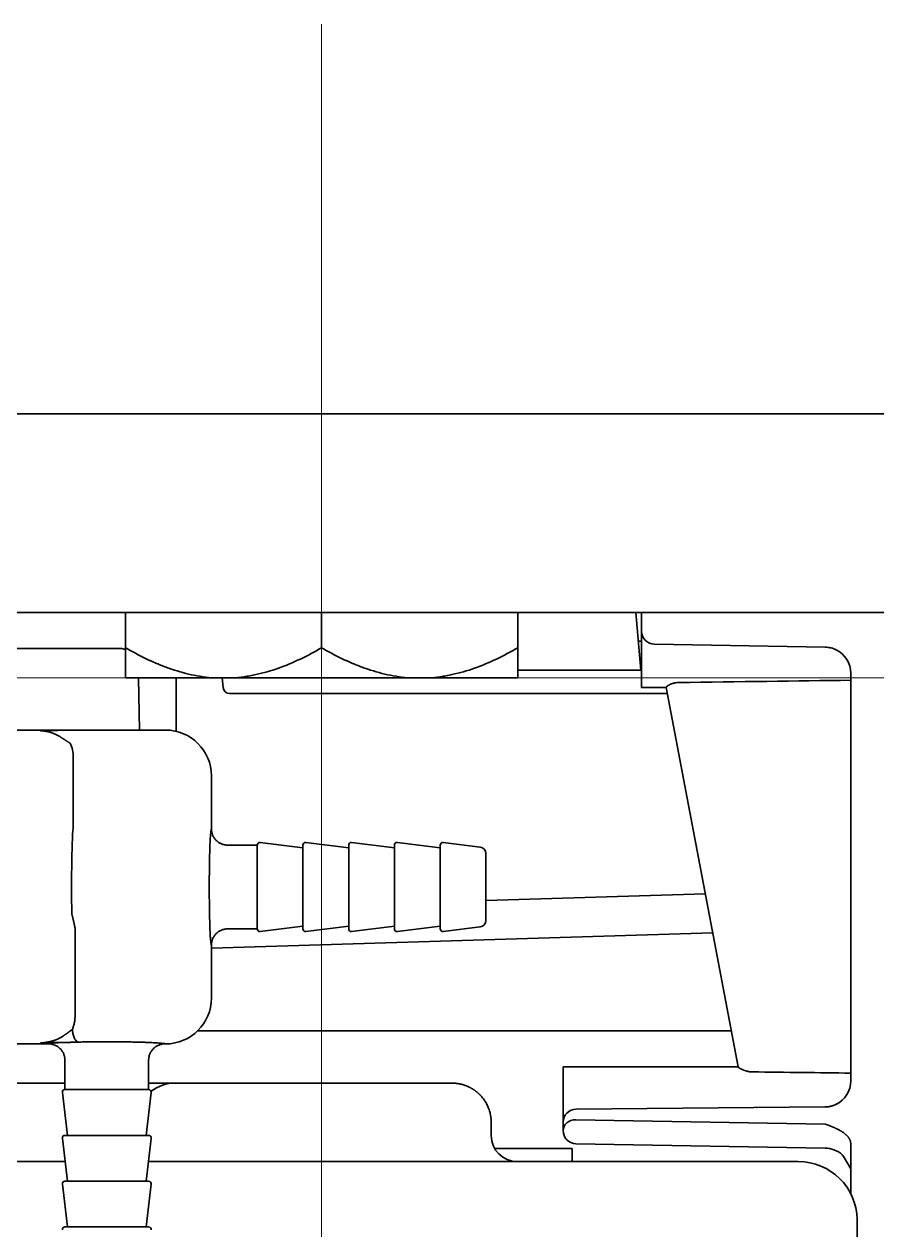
# Model space of a CAD drawing. Extents: x 5987 to 10491, y -672 to 3708.
# Drawn here: x 6723.4 to 6788.7, y 1323.6 to 1415.8 of the extents above; entities that cross this region are included whole.
import ezdxf

# ---------------------------------------------------------------- set-up
doc = ezdxf.new("R2010")
doc.units = 0
doc.header["$LTSCALE"] = 5
doc.layers.get('0').update_dxf_attribs({"linetype": 'CONTINUOUS', "lineweight": 0})
doc.layers.add('1', color=7, linetype='CONTINUOUS', true_color=0xffffff)

msp = doc.modelspace()

# ---------------------------------------------------------------- linework, layer by layer
at = {"color": 3}
for p, q in [((6746.203, 1415.819), (6746.203, 1315.819)), ((6696.203, 1365.819), (6796.203, 1365.819))]:
    msp.add_line(p, q, dxfattribs=at)
at = {"layer": '1', "color": 7, "linetype": 'Continuous', "lineweight": 35}
for p, q in [((6520.073, 1386.026), (6824.073, 1386.026)), ((6856.573, 1370.826), (6000.573, 1370.826)), ((6731.203, 1368.119), (6731.203, 1370.826)), ((6746.203, 1368.119), (6746.203, 1370.826)), ((6746.7, 1370.826), (6746.699, 1370.802)), ((6761.203, 1368.119), (6761.203, 1370.826)), ((6770.617, 1366.411), (6770.23, 1370.826)), ((6770.673, 1370.583), (6770.673, 1370.826)), ((6770.673, 1369.397), (6770.673, 1370.583)), ((6770.423, 1368.626), (6770.673, 1368.626)), ((6770.673, 1365.076), (6770.673, 1369.363)), ((6730.696, 1368.076), (6677.743, 1368.076)), ((6771.655, 1368.397), (6784.713, 1368.17)), ((6732.209, 1365.819), (6732.279, 1361.826)), ((6735.073, 1365.819), (6735.073, 1361.734)), ((6738.023, 1365.819), (6739.382, 1365.819)), ((6738.6, 1365.819), (6738.664, 1365.083)), ((6753.023, 1365.819), (6754.382, 1365.819)), ((6770.617, 1366.411), (6761.203, 1366.411)), ((6786.673, 1335.001), (6786.673, 1366.17)), ((6770.673, 1365.076), (6772.572, 1365.076)), ((6778.061, 1336.06), (6772.569, 1365.092)), ((6746.573, 1364.626), (6739.162, 1364.626)), ((6772.656, 1364.626), (6746.573, 1364.626)), ((6693.772, 1361.826), (6734.275, 1361.826)), ((6727.212, 1359.767), (6727.212, 1355.04)), ((6737.773, 1354.276), (6737.773, 1358.328)), ((6727.212, 1355.04), (6727.212, 1354.566)), ((6741.273, 1353.026), (6739.024, 1353.026)), ((6741.273, 1353.026), (6741.273, 1346.626)), ((6744.773, 1352.826), (6741.497, 1353.225)), ((6744.773, 1346.626), (6744.773, 1353.026)), ((6748.273, 1352.826), (6744.997, 1353.225)), ((6748.273, 1346.626), (6748.273, 1353.026)), ((6751.773, 1352.826), (6748.497, 1353.225)), ((6751.773, 1346.626), (6751.773, 1353.026)), ((6755.273, 1352.826), (6751.997, 1353.225)), ((6755.273, 1346.626), (6755.273, 1353.026)), ((6758.333, 1352.88), (6755.497, 1353.225)), ((6758.773, 1349.826), (6758.773, 1352.383)), ((6758.773, 1347.269), (6758.773, 1349.826)), ((6758.773, 1348.795), (6775.554, 1349.31)), ((6727.348, 1346.673), (6727.348, 1339.992)), ((6739.024, 1346.626), (6741.273, 1346.626)), ((6741.497, 1346.428), (6744.773, 1346.826)), ((6744.997, 1346.428), (6748.273, 1346.826)), ((6748.497, 1346.428), (6751.773, 1346.826)), ((6751.997, 1346.428), (6755.273, 1346.826)), ((6755.497, 1346.428), (6758.333, 1346.773)), ((6737.773, 1345.15), (6776.119, 1346.326)), ((6737.773, 1341.324), (6737.773, 1345.376)), ((6777.537, 1338.826), (6736.72, 1338.826)), ((6693.772, 1337.826), (6725.323, 1337.826)), ((6734.258, 1337.843), (6734.188, 1337.844)), ((6734.223, 1337.826), (6734.275, 1337.826)), ((6726.573, 1336.575), (6726.573, 1334.326)), ((6732.973, 1334.326), (6732.973, 1336.575)), ((6764.673, 1336.076), (6764.673, 1331.835)), ((6778.058, 1336.076), (6764.673, 1336.076)), ((6710.428, 1334.826), (6726.573, 1334.826)), ((6732.973, 1334.826), (6735.014, 1334.826)), ((6735.014, 1334.826), (6749.857, 1334.826)), ((6749.857, 1334.826), (6756.181, 1334.826)), ((6726.374, 1334.102), (6726.773, 1330.826)), ((6732.973, 1334.326), (6726.573, 1334.326)), ((6732.773, 1330.826), (6733.171, 1334.102)), ((6765.664, 1332.835), (6784.684, 1333.001)), ((6765.664, 1332.835), (6784.684, 1333.001)), ((6784.689, 1333.001), (6765.664, 1332.835)), ((6759.173, 1331.826), (6759.173, 1330.826)), ((6764.673, 1331.193), (6764.673, 1331.835)), ((6784.708, 1331.699), (6765.655, 1332.031)), ((6726.573, 1330.826), (6732.973, 1330.826)), ((6726.374, 1330.602), (6726.773, 1327.326)), ((6732.773, 1327.326), (6733.171, 1330.602)), ((6765.358, 1329.826), (6759.441, 1329.826)), ((6765.358, 1328.863), (6765.358, 1329.826)), ((6784.708, 1329.86), (6765.655, 1330.193)), ((6784.708, 1329.86), (6765.655, 1330.193)), ((6786.673, 1326.369), (6786.673, 1330.191)), ((6786.083, 1329.256), (6786.673, 1328.28)), ((6706.672, 1328.826), (6726.59, 1328.826)), ((6732.955, 1328.826), (6733.48, 1328.826)), ((6740.545, 1328.826), (6744.499, 1328.826)), ((6751.292, 1328.826), (6771.461, 1328.826)), ((6771.461, 1328.826), (6776.773, 1328.826)), ((6776.773, 1328.826), (6780.023, 1328.826)), ((6780.023, 1328.826), (6780.724, 1328.826)), ((6780.724, 1328.826), (6780.726, 1328.826)), ((6780.726, 1328.826), (6782.47, 1328.826)), ((6782.47, 1328.826), (6782.663, 1328.826)), ((6726.374, 1327.102), (6726.773, 1323.826)), ((6726.573, 1327.326), (6732.973, 1327.326)), ((6732.773, 1323.826), (6733.171, 1327.102)), ((6787.163, 1324.405), (6787.173, 1323.826)), ((6726.573, 1323.826), (6732.973, 1323.826)), ((6787.173, 1323.826), (6786.611, 1291.613))]:
    msp.add_line(p, q, dxfattribs=at)
for centre, radius, start, end in [((6771.673, 1369.397), 1, 180, 269), ((6784.673, 1366.17), 2, 0, 63.93812), ((6739.162, 1365.126), 0.5, 185, 270), ((6741.473, 1353.026), 0.2, 83.06354, 180), ((6744.973, 1353.026), 0.2, 83.06354, 180), ((6748.473, 1353.026), 0.2, 83.06354, 180), ((6751.973, 1353.026), 0.2, 83.06354, 180), ((6755.473, 1353.026), 0.2, 83.06354, 180), ((6758.273, 1352.383), 0.5, 0, 83.06354), ((6741.473, 1346.626), 0.2, 180, 276.93646), ((6744.973, 1346.626), 0.2, 180, 276.93646), ((6748.473, 1346.626), 0.2, 180, 276.93646), ((6751.973, 1346.626), 0.2, 180, 276.93646), ((6755.473, 1346.626), 0.2, 180, 276.93646), ((6758.273, 1347.269), 0.5, 276.93646, 0), ((6735.014, 1331.726), 3.1, 90, 126.82381), ((6784.673, 1335.001), 2, 296.55917, 0), ((6726.573, 1334.126), 0.2, 90, 186.93646), ((6732.973, 1334.126), 0.2, 353.06354, 90), ((6765.673, 1331.835), 1, 90.5, 180), ((6765.673, 1331.835), 1, 90.5, 180), ((6765.673, 1331.835), 1, 90.5, 180), ((6726.573, 1330.626), 0.2, 90, 186.93646), ((6732.973, 1330.626), 0.2, 353.06354, 90), ((6761.173, 1330.826), 2, 180, 270), ((6765.673, 1331.193), 1, 180, 269), ((6782.663, 1324.326), 4.5, 1, 90), ((6726.573, 1327.126), 0.2, 90, 186.93646), ((6732.973, 1327.126), 0.2, 353.06354, 90), ((6726.573, 1323.626), 0.2, 90, 186.93646), ((6732.973, 1323.626), 0.2, 353.06354, 90)]:
    msp.add_arc(centre, radius, start, end, dxfattribs=at)
for centre, major_axis, ratio, start_param, end_param in [((6746.203, 1365.819), (15.021, 0), 0.000008, 3.193854, 4.136528), ((6746.203, 1365.819), (15.021, 0), 0.000008, 4.241052, 5.183726), ((6746.203, 1365.82), (15.021, 0), 0.000008, 5.305406, 6.283185), ((6699.263, 1367.326), (-131.19, 0.007), 0.017151, 2.172269, 2.300015), ((6734.271, 1358.324), (2.478, 2.478), 0.998783, 5.498396, 7.067974), ((6724.711, 1359.764), (1.77, 1.77), 0.998783, 5.498396, 5.931656), ((6727.273, 1349.826), (0, 5), 0.038413, 0.323811, 1.994895), ((6734.271, 1341.328), (2.478, -2.478), 0.998783, 5.498396, 7.067974), ((6729.773, 1337.825), (-4.45, 0), 0.034921, 5.507006, 6.273383), ((6705.601, 1333.826), (-131.19, 0.007), 0.017151, 4.046225, 4.117408), ((6779.442, 1333.955), (0.009, -1), 0.017176, 0, 0.186349)]:
    msp.add_ellipse(centre, major_axis=major_axis, ratio=ratio, start_param=start_param, end_param=end_param, dxfattribs=at)
at = {"layer": '1', "color": 7, "linetype": 'Continuous', "lineweight": 35, "extrusion": (0, 0, -1)}
msp.add_ellipse((6765.673, 1331.193), major_axis=(1, 0), ratio=0.838444, start_param=3.141593, end_param=4.694936, dxfattribs=at)
at = {"layer": '1', "color": 7, "linetype": 'Continuous', "lineweight": 35}
for points, degree, knots in [([(6770.673, 1369.363), (6770.673, 1369.368), (6770.673, 1369.379), (6770.673, 1369.392), (6770.673, 1369.397), (6770.673, 1369.397)], 3, [0, 0, 0, 0, 0.351106, 0.702212, 1, 1, 1, 1]), ([(6770.673, 1369.363), (6770.673, 1369.336), (6770.674, 1369.306), (6770.682, 1369.243), (6770.687, 1369.21), (6770.7, 1369.156), (6770.705, 1369.138), (6770.716, 1369.1), (6770.723, 1369.08), (6770.745, 1369.021), (6770.762, 1368.98), (6770.784, 1368.939)], 3, [0, 0, 0, 0, 0.25, 0.25, 0.5, 0.5, 0.625, 0.625, 0.75, 0.75, 1, 1, 1, 1]), ([(6731.203, 1368.119), (6731.203, 1367.81), (6731.203, 1367.234), (6731.203, 1366.765), (6731.203, 1366.362), (6731.203, 1366.194), (6731.203, 1366.036), (6731.203, 1366.007), (6731.203, 1365.967), (6731.203, 1365.954), (6731.203, 1365.931), (6731.203, 1365.875), (6731.203, 1365.838), (6731.203, 1365.819)], 3, [0, 0, 0, 0, 0.25, 0.5, 0.5, 0.75, 0.75, 0.8125, 0.8125, 0.84375, 0.84375, 0.875, 1, 1, 1, 1]), ([(6738.023, 1365.819), (6737.423, 1365.856), (6736.831, 1365.939), (6735.665, 1366.189), (6735.089, 1366.356), (6734.237, 1366.657), (6733.955, 1366.767), (6733.533, 1366.942), (6733.393, 1367.003), (6733.184, 1367.096), (6733.114, 1367.128), (6732.975, 1367.192), (6732.628, 1367.355), (6732.011, 1367.665), (6731.471, 1367.965), (6731.203, 1368.119)], 3, [0, 0, 0, 0, 0.25, 0.25, 0.5, 0.5, 0.625, 0.625, 0.6875, 0.6875, 0.71875, 0.71875, 0.75, 0.875, 1, 1, 1, 1]), ([(6746.203, 1368.119), (6745.668, 1367.81), (6744.584, 1367.234), (6743.47, 1366.765), (6742.337, 1366.362), (6741.76, 1366.194), (6741.025, 1366.036), (6740.877, 1366.006), (6740.654, 1365.967), (6740.58, 1365.954), (6740.43, 1365.931), (6740.058, 1365.875), (6739.683, 1365.837), (6739.382, 1365.819)], 3, [0, 0, 0, 0, 0.25, 0.5, 0.5, 0.75, 0.75, 0.8125, 0.8125, 0.84375, 0.84375, 0.875, 1, 1, 1, 1]), ([(6753.023, 1365.819), (6752.423, 1365.856), (6751.831, 1365.939), (6750.665, 1366.189), (6750.089, 1366.356), (6749.237, 1366.657), (6748.955, 1366.767), (6748.533, 1366.942), (6748.393, 1367.003), (6748.184, 1367.096), (6748.114, 1367.128), (6747.975, 1367.192), (6747.628, 1367.355), (6747.011, 1367.665), (6746.471, 1367.965), (6746.203, 1368.119)], 3, [0, 0, 0, 0, 0.25, 0.25, 0.5, 0.5, 0.625, 0.625, 0.6875, 0.6875, 0.71875, 0.71875, 0.75, 0.875, 1, 1, 1, 1]), ([(6761.203, 1368.119), (6760.668, 1367.81), (6759.584, 1367.234), (6758.47, 1366.765), (6757.337, 1366.362), (6756.76, 1366.194), (6756.025, 1366.036), (6755.877, 1366.007), (6755.654, 1365.967), (6755.58, 1365.954), (6755.43, 1365.931), (6755.058, 1365.875), (6754.683, 1365.837), (6754.382, 1365.819)], 3, [0, 0, 0, 0, 0.25, 0.5, 0.5, 0.75, 0.75, 0.8125, 0.8125, 0.84375, 0.84375, 0.875, 1, 1, 1, 1]), ([(6761.203, 1365.819), (6761.203, 1365.856), (6761.203, 1365.939), (6761.203, 1366.189), (6761.203, 1366.356), (6761.203, 1366.657), (6761.203, 1366.767), (6761.203, 1366.942), (6761.203, 1367.003), (6761.203, 1367.096), (6761.203, 1367.128), (6761.203, 1367.192), (6761.203, 1367.355), (6761.203, 1367.665), (6761.203, 1367.965), (6761.203, 1368.119)], 3, [0, 0, 0, 0, 0.25, 0.25, 0.5, 0.5, 0.625, 0.625, 0.6875, 0.6875, 0.71875, 0.71875, 0.75, 0.875, 1, 1, 1, 1]), ([(6784.713, 1368.17), (6784.792, 1368.168), (6784.87, 1368.162), (6784.983, 1368.147), (6785.02, 1368.14), (6785.075, 1368.13), (6785.093, 1368.126), (6785.13, 1368.118), (6785.148, 1368.113), (6785.237, 1368.091), (6785.304, 1368.069), (6785.432, 1368.022), (6785.493, 1367.995), (6785.552, 1367.967)], 3, [0, 0, 0, 0, 0.25, 0.25, 0.375, 0.375, 0.4375, 0.4375, 0.5, 0.5, 0.75, 0.75, 1, 1, 1, 1]), ([(6773.498, 1365.467), (6773.431, 1365.466), (6773.367, 1365.461), (6773.272, 1365.447), (6773.24, 1365.442), (6773.179, 1365.429), (6773.119, 1365.414), (6773.063, 1365.396), (6773.022, 1365.382), (6773.009, 1365.378), (6772.982, 1365.368), (6772.97, 1365.363), (6772.906, 1365.337), (6772.86, 1365.315), (6772.798, 1365.283), (6772.779, 1365.272), (6772.742, 1365.25), (6772.725, 1365.239), (6772.677, 1365.208), (6772.651, 1365.189), (6772.619, 1365.162), (6772.609, 1365.153), (6772.593, 1365.138), (6772.587, 1365.13), (6772.572, 1365.111), (6772.567, 1365.1), (6772.569, 1365.092)], 3, [0, 0, 0, 0, 0.125, 0.125, 0.1875, 0.1875, 0.25, 0.3125, 0.3125, 0.34375, 0.34375, 0.375, 0.375, 0.5, 0.5, 0.5625, 0.5625, 0.625, 0.625, 0.75, 0.75, 0.8125, 0.8125, 0.875, 0.875, 1, 1, 1, 1]), ([(6724.714, 1361.766), (6724.869, 1361.772), (6724.958, 1361.776), (6725.107, 1361.782), (6725.53, 1361.797), (6725.818, 1361.803), (6726.083, 1361.809), (6726.362, 1361.813), (6726.672, 1361.816), (6726.981, 1361.816)], 2, [0, 0, 0, 0.125, 0.125, 0.25, 0.5, 0.5, 0.75, 0.75, 1, 1, 1]), ([(6726.981, 1360.817), (6726.97, 1360.823), (6726.948, 1360.836), (6726.915, 1360.856), (6726.882, 1360.876), (6726.849, 1360.897), (6726.815, 1360.918), (6726.781, 1360.939), (6726.747, 1360.961), (6726.713, 1360.983), (6726.679, 1361.005), (6726.644, 1361.028), (6726.609, 1361.051), (6726.573, 1361.074), (6726.537, 1361.097), (6726.501, 1361.121), (6726.465, 1361.145), (6726.428, 1361.169), (6726.391, 1361.193), (6726.353, 1361.217), (6726.315, 1361.241), (6726.276, 1361.266), (6726.228, 1361.295), (6726.171, 1361.33), (6726.123, 1361.358), (6726.093, 1361.375), (6726.083, 1361.381), (6726.073, 1361.387), (6726.062, 1361.393), (6726.052, 1361.398), (6726.041, 1361.404), (6726.03, 1361.41), (6726.019, 1361.416), (6726.008, 1361.422), (6725.997, 1361.428), (6725.986, 1361.435), (6725.974, 1361.441), (6725.962, 1361.447), (6725.95, 1361.453), (6725.938, 1361.459), (6725.926, 1361.465), (6725.914, 1361.471), (6725.902, 1361.478), (6725.889, 1361.484), (6725.876, 1361.49), (6725.864, 1361.496), (6725.851, 1361.503), (6725.837, 1361.509), (6725.824, 1361.515), (6725.811, 1361.521), (6725.797, 1361.527), (6725.783, 1361.534), (6725.77, 1361.54), (6725.755, 1361.546), (6725.741, 1361.552), (6725.727, 1361.558), (6725.712, 1361.564), (6725.698, 1361.57), (6725.683, 1361.576), (6725.668, 1361.582), (6725.653, 1361.588), (6725.637, 1361.594), (6725.622, 1361.6), (6725.606, 1361.606), (6725.591, 1361.612), (6725.575, 1361.617), (6725.558, 1361.623), (6725.542, 1361.629), (6725.526, 1361.634), (6725.509, 1361.64), (6725.492, 1361.645), (6725.476, 1361.65), (6725.458, 1361.656), (6725.441, 1361.661), (6725.424, 1361.666), (6725.406, 1361.671), (6725.389, 1361.676), (6725.371, 1361.681), (6725.353, 1361.686), (6725.334, 1361.69), (6725.316, 1361.695), (6725.298, 1361.699), (6725.279, 1361.703), (6725.26, 1361.708), (6725.241, 1361.712), (6725.222, 1361.716), (6725.202, 1361.72), (6725.183, 1361.723), (6725.163, 1361.727), (6725.143, 1361.73), (6725.123, 1361.734), (6725.103, 1361.737), (6725.083, 1361.74), (6725.062, 1361.743), (6725.042, 1361.746), (6725.021, 1361.748), (6725, 1361.751), (6724.979, 1361.753), (6724.958, 1361.755), (6724.936, 1361.757), (6724.915, 1361.759), (6724.893, 1361.76), (6724.871, 1361.762), (6724.849, 1361.763), (6724.827, 1361.764), (6724.804, 1361.765), (6724.782, 1361.765), (6724.759, 1361.766), (6724.736, 1361.766), (6724.721, 1361.766), (6724.714, 1361.766)], 3, [0, 0, 0, 0, 0.014899, 0.029973, 0.045222, 0.060648, 0.076251, 0.092031, 0.10799, 0.124128, 0.140446, 0.156945, 0.173628, 0.190494, 0.207546, 0.224786, 0.242216, 0.259837, 0.277652, 0.295663, 0.313873, 0.332285, 0.350901, 0.381608, 0.413263, 0.417906, 0.422604, 0.427356, 0.432164, 0.437026, 0.441943, 0.446915, 0.451941, 0.457021, 0.462156, 0.467345, 0.472588, 0.477886, 0.483238, 0.488643, 0.494103, 0.499616, 0.505184, 0.510805, 0.51648, 0.522208, 0.527991, 0.533827, 0.539716, 0.545659, 0.551655, 0.557705, 0.563808, 0.569964, 0.576174, 0.582437, 0.588753, 0.595122, 0.601545, 0.60802, 0.614549, 0.621131, 0.627766, 0.634454, 0.641195, 0.647989, 0.654836, 0.661737, 0.66869, 0.675696, 0.682756, 0.689868, 0.697034, 0.704253, 0.711525, 0.71885, 0.726228, 0.73366, 0.741144, 0.748683, 0.756274, 0.763919, 0.771617, 0.779369, 0.787175, 0.795034, 0.802946, 0.810913, 0.818934, 0.827008, 0.835137, 0.843319, 0.851556, 0.859847, 0.868193, 0.876593, 0.885048, 0.893558, 0.902122, 0.910742, 0.919417, 0.928147, 0.936933, 0.945774, 0.954671, 0.963624, 0.972634, 0.981699, 0.990821, 1, 1, 1, 1]), ([(6737.707, 1345.855), (6737.704, 1345.891), (6737.7, 1345.93), (6737.694, 1346.016), (6737.69, 1346.063), (6737.681, 1346.214), (6737.675, 1346.329), (6737.668, 1346.476), (6737.668, 1346.492), (6737.666, 1346.526), (6737.665, 1346.543), (6737.663, 1346.594), (6737.662, 1346.629), (6737.658, 1346.737), (6737.655, 1346.811), (6737.648, 1347.043), (6737.643, 1347.208), (6737.638, 1347.429), (6737.637, 1347.474), (6737.635, 1347.565), (6737.634, 1347.611), (6737.631, 1347.751), (6737.629, 1347.846), (6737.624, 1348.137), (6737.621, 1348.336), (6737.618, 1348.645), (6737.617, 1348.75), (6737.616, 1348.909), (6737.615, 1348.963), (6737.615, 1349.07), (6737.614, 1349.124), (6737.614, 1349.285), (6737.613, 1349.393), (6737.613, 1349.556), (6737.613, 1349.611), (6737.612, 1349.72), (6737.612, 1349.775), (6737.612, 1350.048), (6737.613, 1350.264), (6737.615, 1350.691), (6737.617, 1350.901), (6737.62, 1351.161), (6737.62, 1351.213), (6737.622, 1351.315), (6737.622, 1351.366), (6737.624, 1351.517), (6737.626, 1351.615), (6737.631, 1351.905), (6737.634, 1352.09), (6737.64, 1352.311), (6737.641, 1352.354), (6737.642, 1352.419), (6737.643, 1352.44), (6737.644, 1352.483), (6737.645, 1352.504), (6737.648, 1352.609), (6737.65, 1352.689), (6737.658, 1352.92), (6737.663, 1353.062), (6737.672, 1353.257), (6737.675, 1353.318), (6737.679, 1353.391), (6737.679, 1353.406), (6737.681, 1353.434), (6737.683, 1353.476), (6737.686, 1353.515), (6737.694, 1353.641), (6737.7, 1353.727), (6737.707, 1353.797)], 3, [0, 0, 0, 0, 0.03125, 0.03125, 0.0625, 0.0625, 0.125, 0.125, 0.132812, 0.132812, 0.140625, 0.140625, 0.15625, 0.15625, 0.1875, 0.1875, 0.25, 0.25, 0.265625, 0.265625, 0.28125, 0.28125, 0.3125, 0.3125, 0.375, 0.375, 0.40625, 0.40625, 0.421875, 0.421875, 0.4375, 0.4375, 0.46875, 0.46875, 0.484375, 0.484375, 0.5, 0.5, 0.5625, 0.5625, 0.625, 0.625, 0.640625, 0.640625, 0.65625, 0.65625, 0.6875, 0.6875, 0.75, 0.75, 0.765625, 0.765625, 0.773437, 0.773437, 0.78125, 0.78125, 0.8125, 0.8125, 0.875, 0.875, 0.90625, 0.90625, 0.914062, 0.914062, 0.921875, 0.9375, 0.9375, 1, 1, 1, 1]), ([(6737.707, 1353.797), (6737.71, 1353.823), (6737.713, 1353.852), (6737.718, 1353.902), (6737.72, 1353.92), (6737.725, 1353.956), (6737.727, 1353.975), (6737.734, 1354.034), (6737.739, 1354.075), (6737.746, 1354.138), (6737.748, 1354.159), (6737.752, 1354.201), (6737.754, 1354.221), (6737.755, 1354.241)], 3, [0, 0, 0, 0, 0.25, 0.25, 0.375, 0.375, 0.5, 0.5, 0.75, 0.75, 0.875, 0.875, 1, 1, 1, 1]), ([(6737.773, 1354.276), (6737.773, 1354.193), (6737.781, 1354.112), (6737.805, 1353.992), (6737.815, 1353.953), (6737.833, 1353.894), (6737.839, 1353.874), (6737.853, 1353.836), (6737.86, 1353.816), (6737.9, 1353.722), (6737.938, 1353.65), (6737.995, 1353.565), (6738.006, 1353.548), (6738.031, 1353.515), (6738.044, 1353.499), (6738.083, 1353.451), (6738.11, 1353.421), (6738.197, 1353.335), (6738.26, 1353.283), (6738.345, 1353.226), (6738.362, 1353.215), (6738.398, 1353.194), (6738.451, 1353.163), (6738.543, 1353.12), (6738.62, 1353.092), (6738.679, 1353.074), (6738.699, 1353.069), (6738.738, 1353.059), (6738.759, 1353.054), (6738.819, 1353.042), (6738.86, 1353.036), (6738.921, 1353.03), (6738.952, 1353.028), (6738.983, 1353.027), (6739.003, 1353.026), (6739.013, 1353.026), (6739.024, 1353.026)], 3, [0, 0, 0, 0, 0.125, 0.125, 0.1875, 0.1875, 0.21875, 0.21875, 0.25, 0.25, 0.375, 0.375, 0.40625, 0.40625, 0.4375, 0.4375, 0.5, 0.5, 0.625, 0.625, 0.65625, 0.65625, 0.6875, 0.75, 0.8125, 0.8125, 0.84375, 0.84375, 0.875, 0.875, 0.9375, 0.9375, 0.96875, 0.984375, 0.984375, 1, 1, 1, 1]), ([(6727.098, 1347.769), (6727.102, 1347.754), (6727.109, 1347.726), (6727.12, 1347.683), (6727.132, 1347.64), (6727.143, 1347.596), (6727.154, 1347.552), (6727.165, 1347.507), (6727.176, 1347.462), (6727.187, 1347.417), (6727.198, 1347.371), (6727.208, 1347.325), (6727.219, 1347.278), (6727.227, 1347.241), (6727.233, 1347.211), (6727.238, 1347.191), (6727.242, 1347.17), (6727.247, 1347.15), (6727.251, 1347.129), (6727.256, 1347.108), (6727.26, 1347.087), (6727.265, 1347.066), (6727.269, 1347.045), (6727.274, 1347.024), (6727.279, 1347.002), (6727.283, 1346.981), (6727.288, 1346.96), (6727.293, 1346.938), (6727.298, 1346.916), (6727.302, 1346.895), (6727.307, 1346.873), (6727.312, 1346.851), (6727.316, 1346.829), (6727.321, 1346.807), (6727.325, 1346.785), (6727.33, 1346.763), (6727.335, 1346.741), (6727.339, 1346.718), (6727.343, 1346.696), (6727.346, 1346.681), (6727.348, 1346.673)], 3, [0, 0, 0, 0, 0.041436, 0.082971, 0.124598, 0.166309, 0.208099, 0.24996, 0.291886, 0.333869, 0.375902, 0.41798, 0.460094, 0.502238, 0.520581, 0.538989, 0.557459, 0.575993, 0.594591, 0.613253, 0.631979, 0.650769, 0.669623, 0.688541, 0.707524, 0.72657, 0.745681, 0.764857, 0.784097, 0.803402, 0.822771, 0.842205, 0.861703, 0.881266, 0.900894, 0.920586, 0.940342, 0.960164, 0.98005, 1, 1, 1, 1]), ([(6739.024, 1346.626), (6739.013, 1346.626), (6739.003, 1346.626), (6738.983, 1346.625), (6738.952, 1346.624), (6738.921, 1346.622), (6738.86, 1346.616), (6738.819, 1346.61), (6738.759, 1346.598), (6738.738, 1346.593), (6738.699, 1346.583), (6738.679, 1346.578), (6738.62, 1346.56), (6738.543, 1346.532), (6738.451, 1346.489), (6738.398, 1346.459), (6738.362, 1346.437), (6738.345, 1346.426), (6738.26, 1346.369), (6738.197, 1346.318), (6738.11, 1346.231), (6738.083, 1346.201), (6738.044, 1346.153), (6738.031, 1346.137), (6738.006, 1346.104), (6737.995, 1346.087), (6737.938, 1346.002), (6737.9, 1345.93), (6737.86, 1345.836), (6737.853, 1345.817), (6737.839, 1345.778), (6737.833, 1345.758), (6737.815, 1345.699), (6737.805, 1345.66), (6737.781, 1345.54), (6737.773, 1345.459), (6737.773, 1345.376)], 3, [0, 0, 0, 0, 0.015625, 0.015625, 0.03125, 0.0625, 0.0625, 0.125, 0.125, 0.15625, 0.15625, 0.1875, 0.1875, 0.25, 0.3125, 0.34375, 0.34375, 0.375, 0.375, 0.5, 0.5, 0.5625, 0.5625, 0.59375, 0.59375, 0.625, 0.625, 0.75, 0.75, 0.78125, 0.78125, 0.8125, 0.8125, 0.875, 0.875, 1, 1, 1, 1]), ([(6737.755, 1345.411), (6737.755, 1345.412), (6737.755, 1345.412), (6737.755, 1345.414), (6737.755, 1345.416), (6737.754, 1345.42), (6737.754, 1345.429), (6737.752, 1345.446), (6737.751, 1345.462), (6737.748, 1345.493), (6737.746, 1345.514), (6737.741, 1345.556), (6737.739, 1345.576), (6737.734, 1345.617), (6737.731, 1345.637), (6737.727, 1345.676), (6737.725, 1345.695), (6737.72, 1345.732), (6737.718, 1345.749), (6737.713, 1345.799), (6737.71, 1345.829), (6737.707, 1345.855)], 3, [0, 0, 0, 0, 0.001953, 0.003906, 0.007812, 0.015625, 0.03125, 0.0625, 0.125, 0.125, 0.25, 0.25, 0.375, 0.375, 0.5, 0.5, 0.625, 0.625, 0.75, 0.75, 1, 1, 1, 1]), ([(6727.348, 1339.992), (6727.348, 1339.902), (6727.343, 1339.812), (6727.33, 1339.677), (6727.325, 1339.632), (6727.312, 1339.543), (6727.304, 1339.499), (6727.279, 1339.367), (6727.258, 1339.28), (6727.207, 1339.111), (6727.178, 1339.027), (6727.145, 1338.946)], 3, [0, 0, 0, 0, 0.25, 0.25, 0.375, 0.375, 0.5, 0.5, 0.75, 0.75, 1, 1, 1, 1]), ([(6724.7, 1337.9), (6724.711, 1337.9), (6724.731, 1337.902), (6724.763, 1337.904), (6724.794, 1337.906), (6724.826, 1337.909), (6724.857, 1337.912), (6724.889, 1337.915), (6724.92, 1337.918), (6724.952, 1337.921), (6724.983, 1337.925), (6725.015, 1337.929), (6725.046, 1337.933), (6725.077, 1337.937), (6725.108, 1337.941), (6725.138, 1337.946), (6725.168, 1337.95), (6725.198, 1337.955), (6725.228, 1337.96), (6725.257, 1337.966), (6725.286, 1337.971), (6725.315, 1337.976), (6725.343, 1337.982), (6725.371, 1337.988), (6725.398, 1337.994), (6725.425, 1338), (6725.451, 1338.006), (6725.477, 1338.012), (6725.503, 1338.018), (6725.528, 1338.025), (6725.553, 1338.031), (6725.577, 1338.038), (6725.601, 1338.044), (6725.624, 1338.051), (6725.646, 1338.058), (6725.669, 1338.064), (6725.69, 1338.071), (6725.711, 1338.078), (6725.732, 1338.085), (6725.751, 1338.091), (6725.771, 1338.098), (6725.789, 1338.104), (6725.807, 1338.111), (6725.825, 1338.117), (6725.842, 1338.123), (6725.858, 1338.129), (6725.873, 1338.135), (6725.922, 1338.155), (6726.001, 1338.188), (6726.108, 1338.238), (6726.208, 1338.29), (6726.299, 1338.341), (6726.381, 1338.39), (6726.454, 1338.437), (6726.518, 1338.481), (6726.574, 1338.52), (6726.615, 1338.549), (6726.645, 1338.571), (6726.665, 1338.585), (6726.686, 1338.6), (6726.706, 1338.615), (6726.726, 1338.629), (6726.745, 1338.644), (6726.765, 1338.659), (6726.784, 1338.673), (6726.804, 1338.688), (6726.823, 1338.702), (6726.841, 1338.716), (6726.86, 1338.73), (6726.878, 1338.744), (6726.897, 1338.758), (6726.915, 1338.772), (6726.933, 1338.785), (6726.95, 1338.799), (6726.968, 1338.812), (6726.985, 1338.825), (6727.002, 1338.838), (6727.018, 1338.851), (6727.035, 1338.863), (6727.051, 1338.876), (6727.068, 1338.888), (6727.084, 1338.9), (6727.099, 1338.912), (6727.115, 1338.923), (6727.13, 1338.934), (6727.14, 1338.942), (6727.145, 1338.946)], 3, [0, 0, 0, 0, 0.018001, 0.035695, 0.053086, 0.070176, 0.086971, 0.103474, 0.119689, 0.135593, 0.151155, 0.166381, 0.181278, 0.195851, 0.210106, 0.224048, 0.237683, 0.251016, 0.264051, 0.276795, 0.289251, 0.301424, 0.313318, 0.324938, 0.336288, 0.347371, 0.358191, 0.368751, 0.379055, 0.389106, 0.398907, 0.408461, 0.41777, 0.426836, 0.435663, 0.444251, 0.452602, 0.460703, 0.468547, 0.476138, 0.483478, 0.490571, 0.49742, 0.504025, 0.51039, 0.516517, 0.522407, 0.528062, 0.571251, 0.611084, 0.647814, 0.681483, 0.711857, 0.739053, 0.763146, 0.784155, 0.80206, 0.809805, 0.817483, 0.825097, 0.832648, 0.840137, 0.847566, 0.854935, 0.862246, 0.869499, 0.876693, 0.883816, 0.890864, 0.89784, 0.904745, 0.911578, 0.918342, 0.925037, 0.931662, 0.93822, 0.944709, 0.951131, 0.957485, 0.963772, 0.969992, 0.976145, 0.982223, 0.988224, 0.99415, 1, 1, 1, 1]), ([(6727.145, 1338.946), (6727.146, 1338.893), (6727.149, 1338.838), (6727.16, 1338.729), (6727.168, 1338.674), (6727.19, 1338.565), (6727.203, 1338.511), (6727.235, 1338.408), (6727.253, 1338.359), (6727.294, 1338.267), (6727.317, 1338.224), (6727.365, 1338.147), (6727.391, 1338.113), (6727.444, 1338.055), (6727.471, 1338.031), (6727.526, 1337.991), (6727.554, 1337.976), (6727.581, 1337.966)], 3, [0, 0, 0, 0, 0.125, 0.125, 0.25, 0.25, 0.375, 0.375, 0.5, 0.5, 0.625, 0.625, 0.75, 0.75, 0.875, 0.875, 1, 1, 1, 1]), ([(6726.597, 1337.933), (6726.396, 1337.932), (6726.324, 1337.932), (6726.183, 1337.931), (6725.814, 1337.927), (6725.591, 1337.923), (6725.088, 1337.915), (6724.7, 1337.9)], 2, [0, 0, 0, 0.124996, 0.124996, 0.249996, 0.499998, 0.499998, 1, 1, 1]), ([(6726.573, 1336.575), (6726.573, 1336.586), (6726.573, 1336.596), (6726.572, 1336.616), (6726.571, 1336.647), (6726.569, 1336.678), (6726.563, 1336.739), (6726.557, 1336.78), (6726.545, 1336.84), (6726.54, 1336.861), (6726.53, 1336.9), (6726.525, 1336.92), (6726.507, 1336.979), (6726.479, 1337.056), (6726.436, 1337.148), (6726.405, 1337.201), (6726.384, 1337.237), (6726.373, 1337.254), (6726.316, 1337.339), (6726.264, 1337.402), (6726.178, 1337.489), (6726.148, 1337.516), (6726.1, 1337.555), (6726.084, 1337.568), (6726.051, 1337.593), (6726.034, 1337.604), (6725.949, 1337.661), (6725.877, 1337.699), (6725.783, 1337.739), (6725.763, 1337.746), (6725.725, 1337.76), (6725.705, 1337.766), (6725.646, 1337.784), (6725.607, 1337.794), (6725.487, 1337.818), (6725.406, 1337.826), (6725.323, 1337.826)], 3, [0, 0, 0, 0, 0.015625, 0.015625, 0.03125, 0.0625, 0.0625, 0.125, 0.125, 0.15625, 0.15625, 0.1875, 0.1875, 0.25, 0.3125, 0.34375, 0.34375, 0.375, 0.375, 0.5, 0.5, 0.5625, 0.5625, 0.59375, 0.59375, 0.625, 0.625, 0.75, 0.75, 0.78125, 0.78125, 0.8125, 0.8125, 0.875, 0.875, 1, 1, 1, 1]), ([(6726.597, 1337.933), (6726.638, 1337.934), (6726.679, 1337.935), (6726.762, 1337.938), (6726.803, 1337.939), (6726.886, 1337.942), (6726.927, 1337.944), (6727.01, 1337.947), (6727.052, 1337.949), (6727.176, 1337.954), (6727.259, 1337.957), (6727.381, 1337.961), (6727.421, 1337.962), (6727.482, 1337.964), (6727.512, 1337.964), (6727.546, 1337.965), (6727.564, 1337.966), (6727.572, 1337.966), (6727.577, 1337.966), (6727.579, 1337.966), (6727.58, 1337.966), (6727.58, 1337.966), (6727.581, 1337.966), (6727.581, 1337.966), (6727.581, 1337.966), (6727.581, 1337.966)], 3, [0, 0, 0, 0, 0.125002, 0.125002, 0.250003, 0.250003, 0.375005, 0.375005, 0.500007, 0.500007, 0.75001, 0.75001, 0.875012, 0.875012, 0.937513, 0.968763, 0.984389, 0.992201, 0.996108, 0.998061, 0.999037, 0.999526, 0.99977, 0.99977, 1, 1, 1, 1]), ([(6727.581, 1337.966), (6727.715, 1337.969), (6727.853, 1337.971), (6728.136, 1337.976), (6728.28, 1337.978), (6728.575, 1337.981), (6728.726, 1337.982), (6728.918, 1337.984), (6728.957, 1337.984), (6729.034, 1337.984), (6729.15, 1337.985), (6729.266, 1337.986), (6729.499, 1337.986), (6729.654, 1337.987), (6729.966, 1337.987), (6730.122, 1337.986), (6730.317, 1337.985), (6730.356, 1337.985), (6730.434, 1337.985), (6730.551, 1337.984), (6730.666, 1337.983), (6730.895, 1337.982), (6731.046, 1337.98), (6731.343, 1337.977), (6731.487, 1337.974), (6731.766, 1337.97), (6731.902, 1337.967), (6732.164, 1337.962), (6732.291, 1337.959), (6732.445, 1337.954), (6732.475, 1337.954), (6732.534, 1337.952), (6732.623, 1337.949), (6732.707, 1337.947), (6732.871, 1337.941), (6732.974, 1337.937), (6733.167, 1337.929), (6733.257, 1337.925), (6733.361, 1337.919), (6733.381, 1337.918), (6733.421, 1337.916), (6733.479, 1337.912), (6733.532, 1337.909), (6733.633, 1337.902), (6733.693, 1337.897), (6733.744, 1337.892)], 3, [0, 0, 0, 0, 0.0625, 0.0625, 0.125, 0.125, 0.1875, 0.1875, 0.203125, 0.203125, 0.21875, 0.25, 0.25, 0.3125, 0.3125, 0.375, 0.375, 0.390625, 0.390625, 0.40625, 0.4375, 0.4375, 0.5, 0.5, 0.5625, 0.5625, 0.625, 0.625, 0.6875, 0.6875, 0.703125, 0.703125, 0.71875, 0.75, 0.75, 0.8125, 0.8125, 0.875, 0.875, 0.890625, 0.890625, 0.90625, 0.9375, 0.9375, 1, 1, 1, 1]), ([(6734.223, 1337.826), (6734.14, 1337.826), (6734.059, 1337.818), (6733.939, 1337.794), (6733.9, 1337.784), (6733.841, 1337.766), (6733.821, 1337.76), (6733.782, 1337.746), (6733.763, 1337.739), (6733.669, 1337.699), (6733.597, 1337.661), (6733.512, 1337.604), (6733.495, 1337.593), (6733.462, 1337.568), (6733.446, 1337.555), (6733.398, 1337.516), (6733.368, 1337.489), (6733.281, 1337.402), (6733.23, 1337.339), (6733.173, 1337.254), (6733.162, 1337.237), (6733.14, 1337.201), (6733.11, 1337.148), (6733.067, 1337.056), (6733.039, 1336.979), (6733.021, 1336.92), (6733.016, 1336.9), (6733.006, 1336.861), (6733.001, 1336.84), (6732.989, 1336.78), (6732.983, 1336.739), (6732.977, 1336.678), (6732.975, 1336.647), (6732.974, 1336.616), (6732.973, 1336.596), (6732.973, 1336.586), (6732.973, 1336.575)], 3, [0, 0, 0, 0, 0.125, 0.125, 0.1875, 0.1875, 0.21875, 0.21875, 0.25, 0.25, 0.375, 0.375, 0.40625, 0.40625, 0.4375, 0.4375, 0.5, 0.5, 0.625, 0.625, 0.65625, 0.65625, 0.6875, 0.75, 0.8125, 0.8125, 0.84375, 0.84375, 0.875, 0.875, 0.9375, 0.9375, 0.96875, 0.984375, 0.984375, 1, 1, 1, 1]), ([(6733.744, 1337.892), (6733.77, 1337.889), (6733.8, 1337.886), (6733.866, 1337.879), (6733.903, 1337.874), (6733.981, 1337.865), (6734.022, 1337.86), (6734.085, 1337.853), (6734.106, 1337.851), (6734.147, 1337.847), (6734.168, 1337.845), (6734.188, 1337.844)], 3, [0, 0, 0, 0, 0.25, 0.25, 0.5, 0.5, 0.75, 0.75, 0.875, 0.875, 1, 1, 1, 1]), ([(6778.061, 1336.06), (6778.063, 1336.052), (6778.072, 1336.041), (6778.097, 1336.02), (6778.107, 1336.012), (6778.124, 1336), (6778.13, 1335.995), (6778.144, 1335.987), (6778.151, 1335.982), (6778.187, 1335.959), (6778.222, 1335.939), (6778.273, 1335.913), (6778.283, 1335.908), (6778.304, 1335.897), (6778.337, 1335.881), (6778.395, 1335.855), (6778.446, 1335.834), (6778.499, 1335.813), (6778.526, 1335.803), (6778.611, 1335.773), (6778.67, 1335.755), (6778.762, 1335.732), (6778.794, 1335.725), (6778.859, 1335.712), (6778.893, 1335.706), (6778.993, 1335.692), (6779.062, 1335.686), (6779.132, 1335.685)], 3, [0, 0, 0, 0, 0.125, 0.125, 0.1875, 0.1875, 0.21875, 0.21875, 0.25, 0.25, 0.375, 0.375, 0.40625, 0.40625, 0.4375, 0.5, 0.5625, 0.5625, 0.625, 0.625, 0.75, 0.75, 0.8125, 0.8125, 0.875, 0.875, 1, 1, 1, 1]), ([(6756.312, 1334.823), (6756.32, 1334.822), (6756.338, 1334.822), (6756.364, 1334.82), (6756.391, 1334.818), (6756.418, 1334.816), (6756.445, 1334.814), (6756.473, 1334.811), (6756.501, 1334.808), (6756.529, 1334.805), (6756.558, 1334.801), (6756.587, 1334.797), (6756.616, 1334.793), (6756.645, 1334.789), (6756.675, 1334.784), (6756.705, 1334.779), (6756.736, 1334.773), (6756.766, 1334.767), (6756.797, 1334.761), (6756.828, 1334.754), (6756.859, 1334.747), (6756.891, 1334.739), (6756.923, 1334.731), (6756.955, 1334.722), (6756.987, 1334.714), (6757.02, 1334.704), (6757.052, 1334.694), (6757.085, 1334.684), (6757.119, 1334.673), (6757.152, 1334.662), (6757.185, 1334.65), (6757.219, 1334.638), (6757.253, 1334.625), (6757.287, 1334.612), (6757.321, 1334.598), (6757.355, 1334.583), (6757.39, 1334.568), (6757.424, 1334.553), (6757.459, 1334.537), (6757.494, 1334.52), (6757.529, 1334.502), (6757.563, 1334.484), (6757.598, 1334.466), (6757.633, 1334.447), (6757.668, 1334.427), (6757.703, 1334.406), (6757.738, 1334.385), (6757.773, 1334.364), (6757.808, 1334.341), (6757.843, 1334.318), (6757.878, 1334.294), (6757.913, 1334.27), (6757.948, 1334.245), (6757.983, 1334.219), (6758.017, 1334.192), (6758.052, 1334.165), (6758.086, 1334.137), (6758.12, 1334.108), (6758.154, 1334.079), (6758.188, 1334.049), (6758.222, 1334.018), (6758.255, 1333.986), (6758.288, 1333.954), (6758.321, 1333.921), (6758.353, 1333.887), (6758.386, 1333.852), (6758.417, 1333.817), (6758.527, 1333.691), (6758.686, 1333.478), (6758.856, 1333.18), (6758.969, 1332.923), (6759.04, 1332.716), (6759.081, 1332.565), (6759.103, 1332.47), (6759.115, 1332.411), (6759.124, 1332.368), (6759.131, 1332.324), (6759.139, 1332.279), (6759.145, 1332.233), (6759.151, 1332.186), (6759.157, 1332.138), (6759.162, 1332.088), (6759.166, 1332.038), (6759.169, 1331.987), (6759.171, 1331.934), (6759.173, 1331.88), (6759.173, 1331.844), (6759.173, 1331.826)], 3, [0, 0, 0, 0, 0.005711, 0.011495, 0.017353, 0.023285, 0.02929, 0.035368, 0.04152, 0.047746, 0.054045, 0.060418, 0.066864, 0.073383, 0.079977, 0.086643, 0.093383, 0.100197, 0.107084, 0.114045, 0.12108, 0.128187, 0.135369, 0.142624, 0.149952, 0.157354, 0.16483, 0.172379, 0.180001, 0.187698, 0.195467, 0.20331, 0.211227, 0.219217, 0.227281, 0.235419, 0.243629, 0.251914, 0.260272, 0.268703, 0.277208, 0.285787, 0.294439, 0.303165, 0.311964, 0.320836, 0.329783, 0.338803, 0.347896, 0.357063, 0.366303, 0.375617, 0.385005, 0.394466, 0.404, 0.413608, 0.42329, 0.433045, 0.442874, 0.452776, 0.462752, 0.472802, 0.482925, 0.493121, 0.503391, 0.513735, 0.524152, 0.534643, 0.623108, 0.698011, 0.759344, 0.807101, 0.841277, 0.861867, 0.871179, 0.880709, 0.890458, 0.900427, 0.910614, 0.921021, 0.931646, 0.942491, 0.953555, 0.964837, 0.976339, 0.98806, 1, 1, 1, 1]), ([(6785.658, 1333.255), (6785.65, 1333.251), (6785.631, 1333.241), (6785.602, 1333.225), (6785.572, 1333.21), (6785.542, 1333.195), (6785.511, 1333.181), (6785.481, 1333.168), (6785.45, 1333.155), (6785.42, 1333.143), (6785.39, 1333.131), (6785.36, 1333.12), (6785.331, 1333.11), (6785.301, 1333.1), (6785.272, 1333.091), (6785.243, 1333.082), (6785.215, 1333.074), (6785.186, 1333.066), (6785.159, 1333.059), (6785.131, 1333.053), (6785.105, 1333.047), (6785.078, 1333.041), (6785.053, 1333.036), (6785.028, 1333.032), (6785.003, 1333.027), (6784.979, 1333.024), (6784.956, 1333.02), (6784.934, 1333.017), (6784.912, 1333.015), (6784.892, 1333.012), (6784.871, 1333.01), (6784.852, 1333.009), (6784.834, 1333.007), (6784.817, 1333.006), (6784.8, 1333.005), (6784.784, 1333.004), (6784.77, 1333.003), (6784.756, 1333.002), (6784.743, 1333.002), (6784.731, 1333.002), (6784.721, 1333.001), (6784.711, 1333.001), (6784.702, 1333.001), (6784.694, 1333.001), (6784.687, 1333.001), (6784.683, 1333.001), (6784.681, 1333.001)], 3, [0, 0, 0, 0, 0.038618, 0.083018, 0.126183, 0.168122, 0.208848, 0.248373, 0.286702, 0.323833, 0.359773, 0.394529, 0.428114, 0.460546, 0.491843, 0.522028, 0.551124, 0.579149, 0.606117, 0.632042, 0.656942, 0.680838, 0.703751, 0.725702, 0.746714, 0.76681, 0.786012, 0.804342, 0.821819, 0.838461, 0.854285, 0.869303, 0.883528, 0.896971, 0.909641, 0.921548, 0.932698, 0.943098, 0.952754, 0.961671, 0.969855, 0.97731, 0.984042, 0.990058, 0.995369, 1, 1, 1, 1]), ([(6784.708, 1331.699), (6784.974, 1331.599), (6785.326, 1331.46), (6785.834, 1331.23), (6786.355, 1330.875), (6786.673, 1330.431), (6786.673, 1330.191)], 2, [0, 0, 0, 0.125, 0.25, 0.5, 0.75, 1, 1, 1]), ([(6784.706, 1329.861), (6784.949, 1329.854), (6785.403, 1329.755), (6785.896, 1329.51), (6786.064, 1329.284), (6786.083, 1329.256)], 3, [0, 0, 0, 0, 0.45124, 0.933257, 1, 1, 1, 1]), ([(6733.48, 1328.826), (6734.069, 1328.826), (6734.658, 1328.826), (6735.835, 1328.826), (6736.424, 1328.826), (6737.601, 1328.826), (6738.19, 1328.826), (6739.073, 1328.826), (6739.367, 1328.826), (6739.809, 1328.826), (6739.956, 1328.826), (6740.25, 1328.826), (6740.397, 1328.826), (6740.545, 1328.826)], 3, [0, 0, 0, 0, 0.25, 0.25, 0.5, 0.5, 0.75, 0.75, 0.875, 0.875, 0.9375, 0.9375, 1, 1, 1, 1]), ([(6744.499, 1328.826), (6744.641, 1328.826), (6744.782, 1328.826), (6745.065, 1328.826), (6745.207, 1328.826), (6745.631, 1328.826), (6745.914, 1328.826), (6746.763, 1328.826), (6747.329, 1328.826), (6748.461, 1328.826), (6749.027, 1328.826), (6750.16, 1328.826), (6750.726, 1328.826), (6751.292, 1328.826)], 3, [0, 0, 0, 0, 0.0625, 0.0625, 0.125, 0.125, 0.25, 0.25, 0.5, 0.5, 0.75, 0.75, 1, 1, 1, 1])]:
    msp.add_open_spline(points, degree=degree, knots=knots, dxfattribs=at)
msp.add_rational_spline([(6730.696, 1368.076), (6730.866, 1368.076), (6731.037, 1368.047), (6731.203, 1367.988)], [1.17135151306, 1.11885044566, 1.07841388544, 1.05004183239], degree=3, dxfattribs=at)
msp.add_open_spline([(6756.184, 1334.826), (6756.227, 1334.826), (6756.269, 1334.825), (6756.312, 1334.823)], degree=3, dxfattribs=at)

doc.saveas('drawing.dxf')
